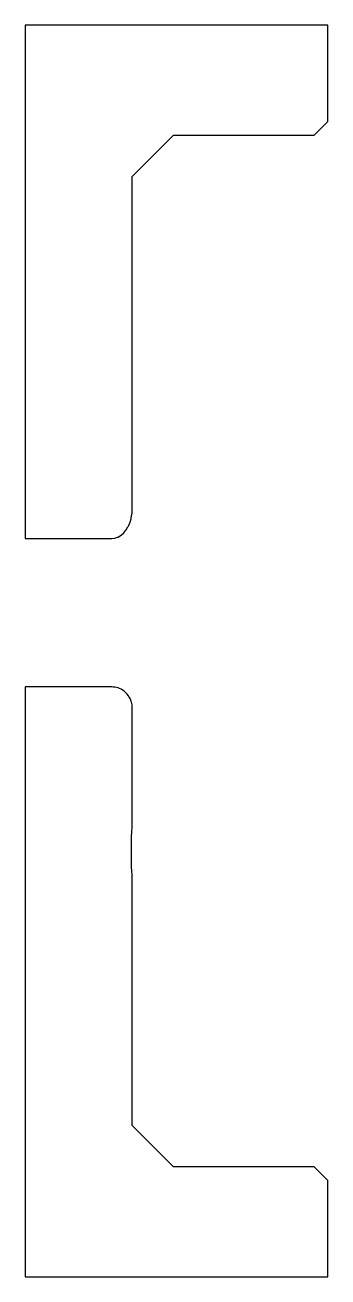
# Model space of a CAD drawing. Header units: metres. Extents: x 0 to 47.5, y 0 to 45.5.
# Drawn here: x 36.5 to 47.5, y 0 to 45.5 of the extents above.
import ezdxf

# ---------------------------------------------------------------- set-up
doc = ezdxf.new("R2010")
doc.units = ezdxf.units.M

msp = doc.modelspace()

# ---------------------------------------------------------------- linework, layer by layer
for p, q in [((47.5, 45.5), (36.5, 45.5)), ((36.5, 45.5), (36.5, 26.837)), ((47.5, 42), (47.5, 45.5)), ((47, 41.5), (47.5, 42)), ((40.3959, 40), (41.8959, 41.5)), ((41.8959, 41.5), (47, 41.5)), ((40.3959, 27.9344), (40.3959, 40)), ((40.3801, 27.7227), (40.3867, 27.7627)), ((40.3867, 27.7627), (40.3936, 27.8912)), ((40.3936, 27.8912), (40.3959, 27.9344)), ((40.2527, 27.2894), (40.3009, 27.4045)), ((40.3009, 27.4045), (40.3142, 27.4362)), ((40.3142, 27.4362), (40.349, 27.5591)), ((40.349, 27.5591), (40.3592, 27.5953)), ((40.3592, 27.5953), (40.3801, 27.7227)), ((39.6459, 26.837), (39.7427, 26.8481)), ((39.7427, 26.8481), (39.7632, 26.8505)), ((39.7632, 26.8505), (39.8573, 26.8836)), ((39.8573, 26.8836), (39.8777, 26.8907)), ((39.8777, 26.8907), (39.9666, 26.9446)), ((39.9666, 26.9446), (39.9864, 26.9566)), ((39.9864, 26.9566), (40.0868, 27.0466)), ((40.0868, 27.0466), (40.1587, 27.1365)), ((40.1587, 27.1365), (40.1762, 27.1584)), ((40.1762, 27.1584), (40.237, 27.2624)), ((40.237, 27.2624), (40.2527, 27.2894)), ((36.5, 26.837), (39.6459, 26.837)), ((39.6459, 21.4446), (36.5, 21.4446)), ((36.5, 21.4446), (36.5, 0)), ((39.7043, 21.4399), (39.6459, 21.4446)), ((39.7632, 21.4351), (39.7043, 21.4399)), ((39.8187, 21.4214), (39.7632, 21.4351)), ((39.8777, 21.4068), (39.8187, 21.4214)), ((39.9278, 21.3854), (39.8777, 21.4068)), ((39.9864, 21.3604), (39.9278, 21.3854)), ((40.0295, 21.3332), (39.9864, 21.3604)), ((40.0868, 21.2971), (40.0295, 21.3332)), ((40.1218, 21.2662), (40.0868, 21.2971)), ((40.1762, 21.2183), (40.1218, 21.2662)), ((40.2029, 21.1861), (40.1762, 21.2183)), ((40.2527, 21.1261), (40.2029, 21.1861)), ((40.2714, 21.0947), (40.2527, 21.1261)), ((40.3142, 21.0227), (40.2714, 21.0947)), ((40.3258, 20.9938), (40.3142, 21.0227)), ((40.3592, 20.9107), (40.3258, 20.9938)), ((40.365, 20.8857), (40.3592, 20.9107)), ((40.3867, 20.7928), (40.365, 20.8857)), ((40.3882, 20.7725), (40.3867, 20.7928)), ((40.3959, 20.6719), (40.3882, 20.7725)), ((40.3959, 16.6378), (40.3959, 20.6719)), ((40.3888, 16.3658), (40.3959, 16.6378)), ((40.3616, 15.7255), (40.3702, 15.9323)), ((40.3702, 15.9323), (40.383, 16.2407)), ((40.383, 16.2407), (40.3867, 16.2863)), ((40.3867, 16.2863), (40.3888, 16.3658)), ((40.3606, 15.252), (40.3616, 15.7255)), ((40.3606, 15.2257), (40.3606, 15.252)), ((40.3712, 14.9441), (40.3606, 15.2257)), ((40.3798, 14.7133), (40.3712, 14.9441)), ((40.3839, 14.6607), (40.3798, 14.7133)), ((40.3867, 14.6237), (40.3839, 14.6607)), ((40.3912, 14.4427), (40.3867, 14.6237)), ((40.3959, 14.2546), (40.3912, 14.4427)), ((40.3959, 5.5), (40.3959, 14.2546)), ((41.8959, 4), (40.3959, 5.5)), ((47, 4), (41.8959, 4)), ((47.5, 3.5), (47, 4)), ((47.5, 0), (47.5, 3.5)), ((36.5, 0), (47.5, 0))]:
    msp.add_line(p, q)

doc.saveas('drawing.dxf')
